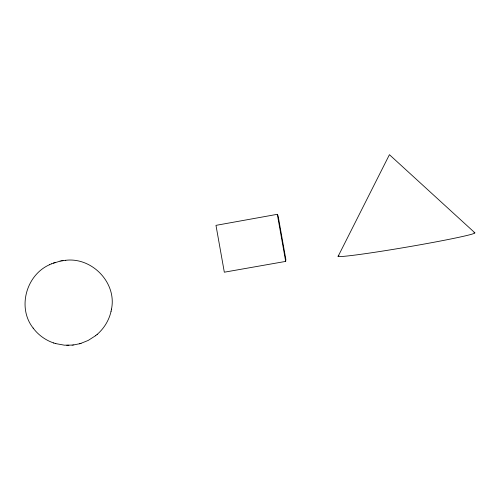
<?xml version="1.0" encoding="UTF-8"?>
<svg xmlns="http://www.w3.org/2000/svg" width="500" height="500" viewBox="0 0 500 500"><rect width="100%" height="100%" fill="white"/><g stroke="black" fill="none" stroke-linecap="round" stroke-linejoin="round"><path stroke-width="0.75" d="M285.681 261.4L285.844 259.394L278.144 216.062L277.312 214.312L215.975 225.356L224.325 272.2L285.681 261.4L277.312 214.312M111.475 309.231C117.044 282.856 92.062 257.056 65.638 260.3M97.119 334.438C104.087 328.425 109.125 320.163 111.088 311.156M111.069 311.269L111.494 309.125M338.244 256.112L389.425 154.694L474.931 232.856M80.819 343.394L88.206 340.431L95.631 335.662M95.506 335.769L97.25 334.325M49.425 264.769C26.106 275.169 17.081 307.9 33.206 328.137M51.337 263.881L60.244 261.075M49.387 264.788L51.369 263.869M53.4 263.044L55.456 262.325M73.631 344.938L79.575 343.75M79.425 343.794L81.037 343.331M60.087 261.1L65.769 260.287M61.575 260.819L63 260.594M55.631 343.587L64.362 345.175L72.35 345.081M72.125 345.106L73.781 344.919M66.769 345.3L68.919 345.3M33.131 328.044C38.263 334.994 45.594 340.262 53.788 343.006M53.606 342.95L55.794 343.631M473.994 232.694A69.375 2.519 -9.7 0 1 407.544 246.975A69.375 2.519 -9.7 0 1 338.919 255.706"/></g></svg>
